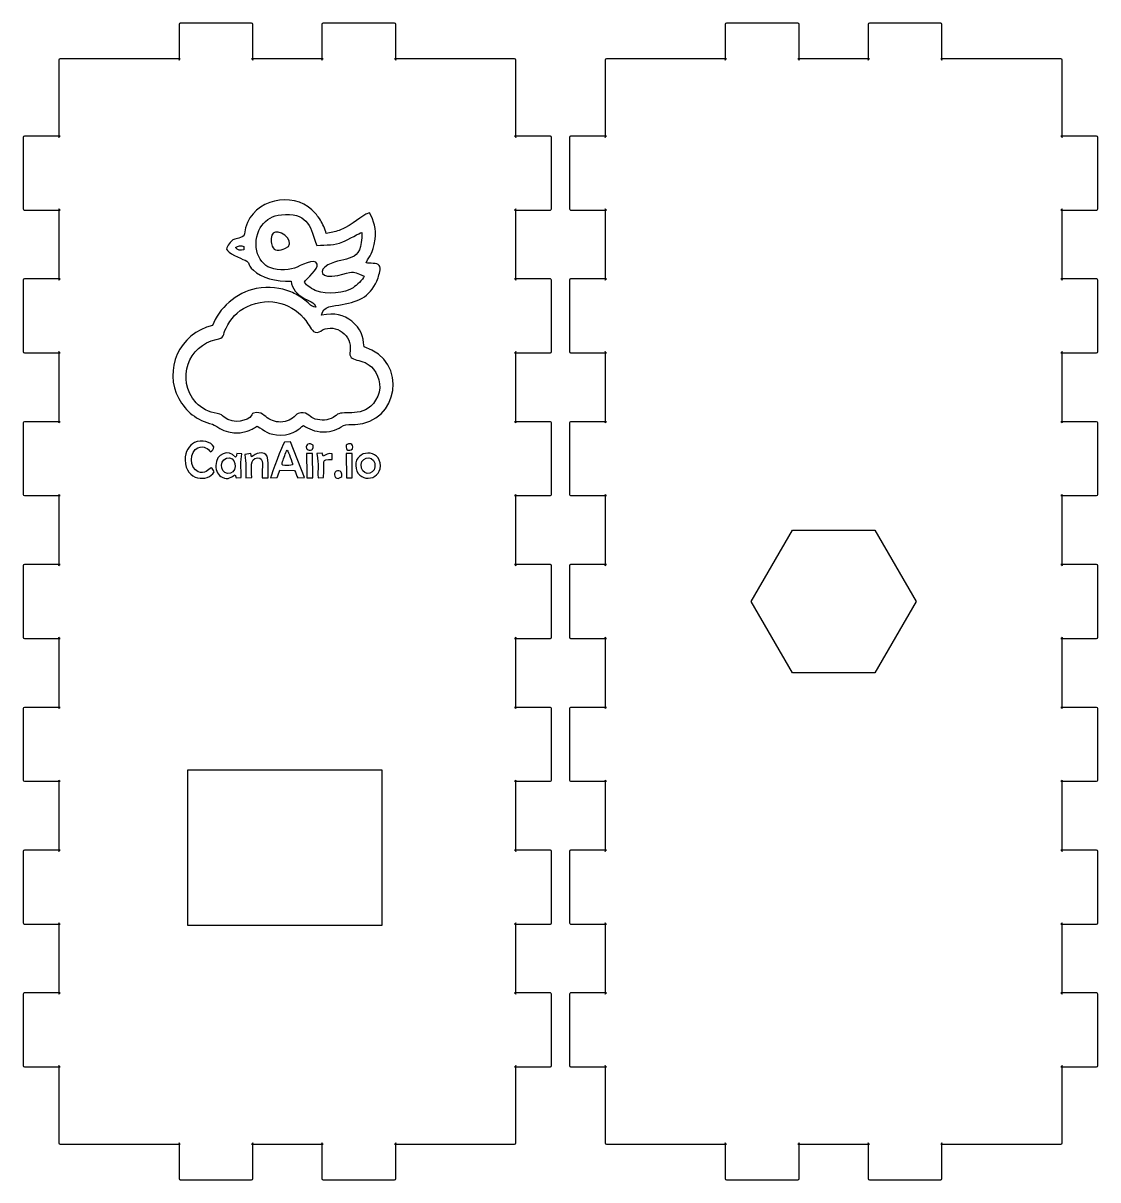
# Model space of a CAD drawing. Extents: x 0.2 to 38.1, y -2590 to -2539.2.
# Drawn here: x 0.2 to 24.08, y -2564.88 to -2539.17 of the extents above; entities that cross this region are included whole.
import ezdxf

# ---------------------------------------------------------------- set-up
doc = ezdxf.new("R2010")
doc.units = 0
doc.layers.get('0').update_dxf_attribs({"linetype": 'CONTINUOUS'})

msp = doc.modelspace()

# ---------------------------------------------------------------- linework, layer by layer
at = {"color": 7}
for points in [[(5.276164, -2539.165954), (3.688664, -2539.165954)], [(8.451164, -2539.165954), (6.863664, -2539.165954)], [(17.414958, -2539.165954), (15.827458, -2539.165954)], [(20.589958, -2539.165954), (19.002458, -2539.165954)], [(3.661792, -2539.192809), (3.661792, -2539.986559)], [(5.303035, -2539.986559), (5.303035, -2539.192809)], [(6.836792, -2539.192809), (6.836792, -2539.986559)], [(8.478035, -2539.986559), (8.478035, -2539.192809)], [(15.800586, -2539.192809), (15.800586, -2539.986559)], [(17.441829, -2539.986559), (17.441829, -2539.192809)], [(18.975586, -2539.192809), (18.975586, -2539.986559)], [(20.616829, -2539.986559), (20.616829, -2539.192809)], [(0.992187, -2539.986559), (0.992187, -2539.986559), (0.992187, -2541.706351)], [(3.688664, -2539.959704), (1.019059, -2539.959704)], [(6.863664, -2539.959704), (5.276164, -2539.959704)], [(11.120768, -2539.959704), (11.120768, -2539.959704), (8.451164, -2539.959704)], [(11.14764, -2541.706351), (11.14764, -2539.986559)], [(13.130981, -2539.986559), (13.130981, -2539.986559), (13.130981, -2541.706351)], [(15.827458, -2539.959704), (13.157853, -2539.959704)], [(19.002458, -2539.959704), (17.414958, -2539.959704)], [(23.259562, -2539.959704), (23.259562, -2539.959704), (20.589958, -2539.959704)], [(23.286434, -2541.706351), (23.286434, -2539.986559)], [(0.198437, -2541.706351), (0.198437, -2543.293851)], [(1.019059, -2541.679496), (0.225309, -2541.679496)], [(11.914518, -2541.679496), (11.120768, -2541.679496)], [(11.94139, -2543.293851), (11.94139, -2541.706351)], [(12.337231, -2541.706351), (12.337231, -2543.293851)], [(13.157853, -2541.679496), (12.364103, -2541.679496)], [(24.053312, -2541.679496), (23.259562, -2541.679496)], [(24.080184, -2543.293851), (24.080184, -2541.706351)], [(0.225309, -2543.320733), (1.019059, -2543.320733)], [(0.992187, -2543.293851), (0.992187, -2544.881351)], [(11.120768, -2543.320733), (11.914518, -2543.320733)], [(11.14764, -2544.881351), (11.14764, -2543.293851)], [(12.364103, -2543.320733), (13.157853, -2543.320733)], [(13.130981, -2543.293851), (13.130981, -2544.881351)], [(23.259562, -2543.320733), (24.053312, -2543.320733)], [(23.286434, -2544.881351), (23.286434, -2543.293851)], [(0.198437, -2544.881351), (0.198437, -2546.468851)], [(1.019059, -2544.854496), (0.225309, -2544.854496)], [(11.914518, -2544.854496), (11.120768, -2544.854496)], [(11.94139, -2546.468851), (11.94139, -2544.881351)], [(12.337231, -2544.881351), (12.337231, -2546.468851)], [(13.157853, -2544.854496), (12.364103, -2544.854496)], [(24.053312, -2544.854496), (23.259562, -2544.854496)], [(24.080184, -2546.468851), (24.080184, -2544.881351)], [(0.225309, -2546.495733), (1.019059, -2546.495733)], [(0.992187, -2546.468851), (0.992187, -2548.056351)], [(11.120768, -2546.495733), (11.914518, -2546.495733)], [(11.14764, -2548.056351), (11.14764, -2546.468851)], [(12.364103, -2546.495733), (13.157853, -2546.495733)], [(13.130981, -2546.468851), (13.130981, -2548.056351)], [(23.259562, -2546.495733), (24.053312, -2546.495733)], [(23.286434, -2548.056351), (23.286434, -2546.468851)], [(0.198437, -2548.056351), (0.198437, -2549.643851)], [(1.019059, -2548.029496), (0.225309, -2548.029496)], [(11.914518, -2548.029496), (11.120768, -2548.029496)], [(11.94139, -2549.643851), (11.94139, -2548.056351)], [(12.337231, -2548.056351), (12.337231, -2549.643851)], [(13.157853, -2548.029496), (12.364103, -2548.029496)], [(24.053312, -2548.029496), (23.259562, -2548.029496)], [(24.080184, -2549.643851), (24.080184, -2548.056351)], [(0.225309, -2549.670733), (1.019059, -2549.670733)], [(0.992187, -2549.643851), (0.992187, -2551.231351)], [(11.120768, -2549.670733), (11.914518, -2549.670733)], [(11.14764, -2551.231351), (11.14764, -2549.643851)], [(12.364103, -2549.670733), (13.157853, -2549.670733)], [(13.130981, -2549.643851), (13.130981, -2551.231351)], [(23.259562, -2549.670733), (24.053312, -2549.670733)], [(23.286434, -2551.231351), (23.286434, -2549.643851)], [(0.198437, -2551.231351), (0.198437, -2552.818851)], [(1.019059, -2551.204496), (0.225309, -2551.204496)], [(11.914518, -2551.204496), (11.120768, -2551.204496)], [(11.94139, -2552.818851), (11.94139, -2551.231351)], [(12.337231, -2551.231351), (12.337231, -2552.818851)], [(13.157853, -2551.204496), (12.364103, -2551.204496)], [(24.053312, -2551.204496), (23.259562, -2551.204496)], [(24.080184, -2552.818851), (24.080184, -2551.231351)], [(0.225309, -2552.845733), (1.019059, -2552.845733)], [(0.992187, -2552.818851), (0.992187, -2554.406351)], [(11.120768, -2552.845733), (11.914518, -2552.845733)], [(11.14764, -2554.406351), (11.14764, -2552.818851)], [(12.364103, -2552.845733), (13.157853, -2552.845733)], [(13.130981, -2552.818851), (13.130981, -2554.406351)], [(23.259562, -2552.845733), (24.053312, -2552.845733)], [(23.286434, -2554.406351), (23.286434, -2552.818851)], [(0.198437, -2554.406351), (0.198437, -2555.993851)], [(1.019059, -2554.379496), (0.225309, -2554.379496)], [(11.914518, -2554.379496), (11.120768, -2554.379496)], [(11.94139, -2555.993851), (11.94139, -2554.406351)], [(12.337231, -2554.406351), (12.337231, -2555.993851)], [(13.157853, -2554.379496), (12.364103, -2554.379496)], [(24.053312, -2554.379496), (23.259562, -2554.379496)], [(24.080184, -2555.993851), (24.080184, -2554.406351)], [(0.225309, -2556.020733), (1.019059, -2556.020733)], [(0.992187, -2555.993851), (0.992187, -2557.581351)], [(11.120768, -2556.020733), (11.914518, -2556.020733)], [(11.14764, -2557.581351), (11.14764, -2555.993851)], [(12.364103, -2556.020733), (13.157853, -2556.020733)], [(13.130981, -2555.993851), (13.130981, -2557.581351)], [(23.259562, -2556.020733), (24.053312, -2556.020733)], [(23.286434, -2557.581351), (23.286434, -2555.993851)], [(0.198437, -2557.581351), (0.198437, -2559.168851)], [(1.019059, -2557.554496), (0.225309, -2557.554496)], [(11.914518, -2557.554496), (11.120768, -2557.554496)], [(11.94139, -2559.168851), (11.94139, -2557.581351)], [(12.337231, -2557.581351), (12.337232, -2559.168851)], [(13.157853, -2557.554496), (12.364103, -2557.554496)], [(24.053312, -2557.554496), (23.259562, -2557.554496)], [(24.080184, -2559.168851), (24.080184, -2557.581351)], [(0.225309, -2559.195733), (1.019059, -2559.195733)], [(0.992187, -2559.168851), (0.992187, -2560.756351)], [(11.120768, -2559.195733), (11.914518, -2559.195733)], [(11.14764, -2560.756351), (11.14764, -2559.168851)], [(12.364103, -2559.195733), (13.157853, -2559.195733)], [(13.130982, -2559.168851), (13.130982, -2560.756351)], [(23.259562, -2559.195733), (24.053312, -2559.195733)], [(23.286434, -2560.756351), (23.286434, -2559.168851)], [(0.198437, -2560.756351), (0.198437, -2562.343851)], [(1.019059, -2560.729496), (0.225309, -2560.729496)], [(11.914518, -2560.729496), (11.120768, -2560.729496)], [(11.94139, -2562.343851), (11.94139, -2560.756351)], [(12.337232, -2560.756351), (12.337232, -2562.343851)], [(13.157853, -2560.729496), (12.364103, -2560.729496)], [(24.053312, -2560.729496), (23.259562, -2560.729496)], [(24.080184, -2562.343851), (24.080184, -2560.756351)], [(0.225309, -2562.370733), (1.019059, -2562.370733)], [(0.992187, -2562.343851), (0.992188, -2564.063643)], [(11.120768, -2562.370733), (11.914518, -2562.370733)], [(11.14764, -2564.063643), (11.14764, -2564.063643), (11.14764, -2562.343851)], [(12.364103, -2562.370733), (13.157853, -2562.370733)], [(13.130982, -2562.343851), (13.130982, -2564.063643)], [(23.259562, -2562.370733), (24.053312, -2562.370733)], [(23.286434, -2564.063643), (23.286434, -2564.063643), (23.286434, -2562.343851)], [(1.019059, -2564.090524), (3.688664, -2564.090524)], [(3.661792, -2564.063643), (3.661792, -2564.857393)], [(5.276164, -2564.090524), (6.863664, -2564.090524)], [(5.303035, -2564.857393), (5.303035, -2564.063643)], [(6.836792, -2564.063643), (6.836792, -2564.857393)], [(8.451164, -2564.090524), (11.120768, -2564.090524)], [(8.478035, -2564.857393), (8.478035, -2564.063643)], [(13.157853, -2564.090524), (15.827458, -2564.090524)], [(15.800586, -2564.063643), (15.800586, -2564.857393)], [(17.414958, -2564.090524), (19.002458, -2564.090524)], [(17.441829, -2564.857393), (17.441829, -2564.063643)], [(18.975586, -2564.063643), (18.975586, -2564.857393)], [(20.589958, -2564.090524), (23.259562, -2564.090524)], [(20.616829, -2564.857393), (20.616829, -2564.063643)], [(3.688664, -2564.884274), (5.276164, -2564.884274)], [(6.863664, -2564.884274), (8.451164, -2564.884274)], [(15.827458, -2564.884274), (17.414958, -2564.884274)], [(19.002458, -2564.884274), (20.589958, -2564.884274)]]:
    msp.add_lwpolyline(points, dxfattribs=at)
at = {"color": 4}
for points in [[(5.105559, -2543.894561)], [(5.803257, -2543.816641)], [(4.91715, -2544.154752)], [(6.447487, -2544.92469)], [(6.641147, -2548.550487)], [(7.374925, -2548.550487)], [(4.716531, -2548.839226)], [(6.504477, -2549.202976), (6.504159, -2549.227053), (6.505959, -2549.27526), (6.633086, -2549.27526), (6.630652, -2548.736224), (6.49721, -2548.733578)], [(7.384551, -2549.27518), (7.512155, -2549.275101), (7.509615, -2548.735907), (7.376326, -2548.733261)], [(4.379097, -2549.050443)], [(6.18728, -2548.988399)], [(7.596804, -2549.070737)], [(7.715188, -2549.058566)], [(7.278991, -2549.243854)]]:
    msp.add_lwpolyline(points, close=True, dxfattribs=at)
for points in [[(5.104152, -2544.132977), (5.100834, -2544.202642)], [(7.46185, -2546.451891), (7.46185, -2546.452023)], [(6.299364, -2549.274572), (6.449412, -2549.271661), (6.139489, -2548.47815), (6.00354, -2548.481854)], [(5.055003, -2548.743421), (4.944942, -2548.73469)], [(5.275879, -2548.810228), (5.256993, -2548.734425), (5.124159, -2548.756888)], [(6.866618, -2548.791125), (6.845793, -2548.723471), (6.725742, -2548.734584)], [(7.063126, -2548.866823), (7.066557, -2548.741569)], [(5.905317, -2549.107064), (6.229703, -2549.109975)], [(4.913076, -2549.205913), (4.931761, -2549.276239), (5.044362, -2549.265708)], [(5.149647, -2549.275471), (5.277804, -2549.271503)], [(5.511072, -2549.275075), (5.640559, -2549.272429)], [(5.697761, -2549.276027), (5.842495, -2549.270524)], [(6.752379, -2549.272799), (6.874037, -2549.267375)]]:
    msp.add_lwpolyline(points, dxfattribs=at)
at = {"color": 7}
for points in [[(19.125251, -2553.612601), (17.292164, -2553.612601), (16.375621, -2552.025101), (17.292164, -2550.437601), (19.125251, -2550.437601), (20.041795, -2552.025101)], [(3.856212, -2555.765701), (8.16963, -2555.765701), (8.16963, -2559.232451), (3.856212, -2559.232451)], [(1.019059, -2564.090524)], [(13.157853, -2564.090524)]]:
    msp.add_lwpolyline(points, close=True, dxfattribs=at)
for points in [[(3.688664, -2539.165954), (3.674194, -2539.165954), (3.661792, -2539.177331), (3.661792, -2539.192809)], [(5.303035, -2539.192809), (5.303035, -2539.178257), (5.291666, -2539.165954), (5.276164, -2539.165954)], [(6.863664, -2539.165954), (6.849194, -2539.165954), (6.836792, -2539.177331), (6.836792, -2539.192809)], [(8.478035, -2539.192809), (8.478035, -2539.178257), (8.466666, -2539.165954), (8.451164, -2539.165954)], [(15.827458, -2539.165954), (15.812988, -2539.165954), (15.800586, -2539.177331), (15.800586, -2539.192809)], [(17.441829, -2539.192809), (17.441829, -2539.178257), (17.43046, -2539.165954), (17.414958, -2539.165954)], [(19.002458, -2539.165954), (18.987988, -2539.165954), (18.975586, -2539.177331), (18.975586, -2539.192809)], [(20.616829, -2539.192809), (20.616829, -2539.178257), (20.60546, -2539.165954), (20.589958, -2539.165954)], [(1.019059, -2539.959704), (1.00459, -2539.959704), (0.992187, -2539.971081), (0.992187, -2539.986559)], [(3.661792, -2539.986559), (3.661792, -2539.972007), (3.673161, -2539.959704), (3.688664, -2539.959704)], [(5.276164, -2539.959704), (5.290634, -2539.959704), (5.303035, -2539.971081), (5.303035, -2539.986559)], [(6.836792, -2539.986559), (6.836792, -2539.972007), (6.848161, -2539.959704), (6.863664, -2539.959704)], [(8.451164, -2539.959704), (8.465634, -2539.959704), (8.478035, -2539.971081), (8.478035, -2539.986559)], [(11.14764, -2539.986559), (11.14764, -2539.972007), (11.136271, -2539.959704), (11.120768, -2539.959704)], [(13.157853, -2539.959704), (13.143383, -2539.959704), (13.130981, -2539.971081), (13.130981, -2539.986559)], [(15.800586, -2539.986559), (15.800586, -2539.972007), (15.811955, -2539.959704), (15.827458, -2539.959704)], [(17.414958, -2539.959704), (17.429428, -2539.959704), (17.441829, -2539.971081), (17.441829, -2539.986559)], [(18.975586, -2539.986559), (18.975586, -2539.972007), (18.986955, -2539.959704), (19.002458, -2539.959704)], [(20.589958, -2539.959704), (20.604428, -2539.959704), (20.616829, -2539.971081), (20.616829, -2539.986559)], [(23.286434, -2539.986559), (23.286434, -2539.972007), (23.275065, -2539.959704), (23.259562, -2539.959704)], [(0.225309, -2541.679496), (0.21084, -2541.679496), (0.198437, -2541.690873), (0.198437, -2541.706351)], [(0.992187, -2541.706351), (0.992187, -2541.691799), (1.003556, -2541.679496), (1.019059, -2541.679496)], [(11.120768, -2541.679496), (11.135238, -2541.679496), (11.14764, -2541.690873), (11.14764, -2541.706351)], [(11.94139, -2541.706351), (11.94139, -2541.691799), (11.930021, -2541.679496), (11.914518, -2541.679496)], [(12.364103, -2541.679496), (12.349633, -2541.679496), (12.337231, -2541.690873), (12.337231, -2541.706351)], [(13.130981, -2541.706351), (13.130981, -2541.691799), (13.142351, -2541.679496), (13.157853, -2541.679496)], [(23.259562, -2541.679496), (23.274032, -2541.679496), (23.286434, -2541.690873), (23.286434, -2541.706351)], [(24.080184, -2541.706351), (24.080184, -2541.691799), (24.068815, -2541.679496), (24.053312, -2541.679496)], [(0.198437, -2543.293851), (0.198437, -2543.308403), (0.209806, -2543.320733), (0.225309, -2543.320733)], [(1.019059, -2543.320733), (1.00459, -2543.320733), (0.992187, -2543.309355), (0.992187, -2543.293851)], [(11.14764, -2543.293851), (11.14764, -2543.308403), (11.136271, -2543.320733), (11.120768, -2543.320733)], [(11.914518, -2543.320733), (11.928988, -2543.320733), (11.94139, -2543.309355), (11.94139, -2543.293851)], [(12.337231, -2543.293851), (12.337231, -2543.308403), (12.348601, -2543.320733), (12.364103, -2543.320733)], [(13.157853, -2543.320733), (13.143383, -2543.320733), (13.130981, -2543.309355), (13.130981, -2543.293851)], [(23.286434, -2543.293851), (23.286434, -2543.308403), (23.275065, -2543.320733), (23.259562, -2543.320733)], [(24.053312, -2543.320733), (24.067782, -2543.320733), (24.080184, -2543.309355), (24.080184, -2543.293851)], [(0.225309, -2544.854496), (0.21084, -2544.854496), (0.198437, -2544.865873), (0.198437, -2544.881351)], [(0.992187, -2544.881351), (0.992187, -2544.866799), (1.003556, -2544.854496), (1.019059, -2544.854496)], [(11.120768, -2544.854496), (11.135238, -2544.854496), (11.14764, -2544.865873), (11.14764, -2544.881351)], [(11.94139, -2544.881351), (11.94139, -2544.866799), (11.930021, -2544.854496), (11.914518, -2544.854496)], [(12.364103, -2544.854496), (12.349633, -2544.854496), (12.337231, -2544.865873), (12.337231, -2544.881351)], [(13.130981, -2544.881351), (13.130981, -2544.866799), (13.142351, -2544.854496), (13.157853, -2544.854496)], [(23.259562, -2544.854496), (23.274032, -2544.854496), (23.286434, -2544.865873), (23.286434, -2544.881351)], [(24.080184, -2544.881351), (24.080184, -2544.866799), (24.068815, -2544.854496), (24.053312, -2544.854496)], [(0.198437, -2546.468851), (0.198437, -2546.483403), (0.209806, -2546.495733), (0.225309, -2546.495733)], [(1.019059, -2546.495733), (1.00459, -2546.495733), (0.992187, -2546.484355), (0.992187, -2546.468851)], [(11.14764, -2546.468851), (11.14764, -2546.483403), (11.136271, -2546.495733), (11.120768, -2546.495733)], [(11.914518, -2546.495733), (11.928988, -2546.495733), (11.94139, -2546.484355), (11.94139, -2546.468851)], [(12.337231, -2546.468851), (12.337231, -2546.483403), (12.348601, -2546.495733), (12.364103, -2546.495733)], [(13.157853, -2546.495733), (13.143383, -2546.495733), (13.130981, -2546.484355), (13.130981, -2546.468851)], [(23.286434, -2546.468851), (23.286434, -2546.483403), (23.275065, -2546.495733), (23.259562, -2546.495733)], [(24.053312, -2546.495733), (24.067782, -2546.495733), (24.080184, -2546.484355), (24.080184, -2546.468851)], [(0.225309, -2548.029496), (0.21084, -2548.029496), (0.198437, -2548.040873), (0.198437, -2548.056351)], [(0.992187, -2548.056351), (0.992187, -2548.041799), (1.003556, -2548.029496), (1.019059, -2548.029496)], [(11.120768, -2548.029496), (11.135238, -2548.029496), (11.14764, -2548.040873), (11.14764, -2548.056351)], [(11.94139, -2548.056351), (11.94139, -2548.041799), (11.930021, -2548.029496), (11.914518, -2548.029496)], [(12.364103, -2548.029496), (12.349633, -2548.029496), (12.337231, -2548.040873), (12.337231, -2548.056351)], [(13.130981, -2548.056351), (13.130981, -2548.041799), (13.142351, -2548.029496), (13.157853, -2548.029496)], [(23.259562, -2548.029496), (23.274032, -2548.029496), (23.286434, -2548.040873), (23.286434, -2548.056351)], [(24.080184, -2548.056351), (24.080184, -2548.041799), (24.068815, -2548.029496), (24.053312, -2548.029496)], [(0.198437, -2549.643851), (0.198437, -2549.658403), (0.209806, -2549.670733), (0.225309, -2549.670733)], [(1.019059, -2549.670733), (1.00459, -2549.670733), (0.992187, -2549.659355), (0.992187, -2549.643851)], [(11.14764, -2549.643851), (11.14764, -2549.658403), (11.136271, -2549.670733), (11.120768, -2549.670733)], [(11.914518, -2549.670733), (11.928988, -2549.670733), (11.94139, -2549.659355), (11.94139, -2549.643851)], [(12.337231, -2549.643851), (12.337231, -2549.658403), (12.348601, -2549.670733), (12.364103, -2549.670733)], [(13.157853, -2549.670733), (13.143383, -2549.670733), (13.130981, -2549.659355), (13.130981, -2549.643851)], [(23.286434, -2549.643851), (23.286434, -2549.658403), (23.275065, -2549.670733), (23.259562, -2549.670733)], [(24.053312, -2549.670733), (24.067782, -2549.670733), (24.080184, -2549.659355), (24.080184, -2549.643851)], [(0.225309, -2551.204496), (0.21084, -2551.204496), (0.198437, -2551.215873), (0.198437, -2551.231351)], [(0.992187, -2551.231351), (0.992187, -2551.216799), (1.003556, -2551.204496), (1.019059, -2551.204496)], [(11.120768, -2551.204496), (11.135238, -2551.204496), (11.14764, -2551.215873), (11.14764, -2551.231351)], [(11.94139, -2551.231351), (11.94139, -2551.216799), (11.930021, -2551.204496), (11.914518, -2551.204496)], [(12.364103, -2551.204496), (12.349633, -2551.204496), (12.337231, -2551.215873), (12.337231, -2551.231351)], [(13.130981, -2551.231351), (13.130981, -2551.216799), (13.142351, -2551.204496), (13.157853, -2551.204496)], [(23.259562, -2551.204496), (23.274032, -2551.204496), (23.286434, -2551.215873), (23.286434, -2551.231351)], [(24.080184, -2551.231351), (24.080184, -2551.216799), (24.068815, -2551.204496), (24.053312, -2551.204496)], [(0.198437, -2552.818851), (0.198437, -2552.833403), (0.209806, -2552.845733), (0.225309, -2552.845733)], [(1.019059, -2552.845733), (1.00459, -2552.845733), (0.992187, -2552.834355), (0.992187, -2552.818851)], [(11.14764, -2552.818851), (11.14764, -2552.833403), (11.136271, -2552.845733), (11.120768, -2552.845733)], [(11.914518, -2552.845733), (11.928988, -2552.845733), (11.94139, -2552.834355), (11.94139, -2552.818851)], [(12.337231, -2552.818851), (12.337231, -2552.833403), (12.348601, -2552.845733), (12.364103, -2552.845733)], [(13.157853, -2552.845733), (13.143383, -2552.845733), (13.130981, -2552.834355), (13.130981, -2552.818851)], [(23.286434, -2552.818851), (23.286434, -2552.833403), (23.275065, -2552.845733), (23.259562, -2552.845733)], [(24.053312, -2552.845733), (24.067782, -2552.845733), (24.080184, -2552.834355), (24.080184, -2552.818851)], [(0.225309, -2554.379496), (0.21084, -2554.379496), (0.198437, -2554.390873), (0.198437, -2554.406351)], [(0.992187, -2554.406351), (0.992187, -2554.391799), (1.003556, -2554.379496), (1.019059, -2554.379496)], [(11.120768, -2554.379496), (11.135238, -2554.379496), (11.14764, -2554.390873), (11.14764, -2554.406351)], [(11.94139, -2554.406351), (11.94139, -2554.391799), (11.930021, -2554.379496), (11.914518, -2554.379496)], [(12.364103, -2554.379496), (12.349633, -2554.379496), (12.337231, -2554.390873), (12.337231, -2554.406351)], [(13.130981, -2554.406351), (13.130981, -2554.391799), (13.142351, -2554.379496), (13.157853, -2554.379496)], [(23.259562, -2554.379496), (23.274032, -2554.379496), (23.286434, -2554.390873), (23.286434, -2554.406351)], [(24.080184, -2554.406351), (24.080184, -2554.391799), (24.068815, -2554.379496), (24.053312, -2554.379496)], [(0.198437, -2555.993851), (0.198437, -2556.008403), (0.209806, -2556.020733), (0.225309, -2556.020733)], [(1.019059, -2556.020733), (1.00459, -2556.020733), (0.992187, -2556.009355), (0.992187, -2555.993851)], [(11.14764, -2555.993851), (11.14764, -2556.008403), (11.136271, -2556.020733), (11.120768, -2556.020733)], [(11.914518, -2556.020733), (11.928988, -2556.020733), (11.94139, -2556.009355), (11.94139, -2555.993851)], [(12.337231, -2555.993851), (12.337231, -2556.008403), (12.348601, -2556.020733), (12.364103, -2556.020733)], [(13.157853, -2556.020733), (13.143383, -2556.020733), (13.130981, -2556.009355), (13.130981, -2555.993851)], [(23.286434, -2555.993851), (23.286434, -2556.008403), (23.275065, -2556.020733), (23.259562, -2556.020733)], [(24.053312, -2556.020733), (24.067782, -2556.020733), (24.080184, -2556.009355), (24.080184, -2555.993851)], [(0.225309, -2557.554496), (0.21084, -2557.554496), (0.198437, -2557.565873), (0.198437, -2557.581351)], [(0.992187, -2557.581351), (0.992187, -2557.566799), (1.003556, -2557.554496), (1.019059, -2557.554496)], [(11.120768, -2557.554496), (11.135238, -2557.554496), (11.14764, -2557.565873), (11.14764, -2557.581351)], [(11.94139, -2557.581351), (11.94139, -2557.566799), (11.930021, -2557.554496), (11.914518, -2557.554496)], [(12.364103, -2557.554496), (12.349633, -2557.554496), (12.337231, -2557.565873), (12.337231, -2557.581351)], [(13.130981, -2557.581351), (13.130981, -2557.566799), (13.142351, -2557.554496), (13.157853, -2557.554496)], [(23.259562, -2557.554496), (23.274032, -2557.554496), (23.286434, -2557.565873), (23.286434, -2557.581351)], [(24.080184, -2557.581351), (24.080184, -2557.566799), (24.068815, -2557.554496), (24.053312, -2557.554496)], [(0.198437, -2559.168851), (0.198437, -2559.183403), (0.209806, -2559.195733), (0.225309, -2559.195733)], [(1.019059, -2559.195733), (1.00459, -2559.195733), (0.992187, -2559.184355), (0.992187, -2559.168851)], [(11.14764, -2559.168851), (11.14764, -2559.183403), (11.136271, -2559.195733), (11.120768, -2559.195733)], [(11.914518, -2559.195733), (11.928988, -2559.195733), (11.94139, -2559.184355), (11.94139, -2559.168851)], [(12.337232, -2559.168851), (12.337232, -2559.183403), (12.348601, -2559.195733), (12.364103, -2559.195733)], [(13.157853, -2559.195733), (13.143383, -2559.195733), (13.130982, -2559.184355), (13.130982, -2559.168851)], [(23.286434, -2559.168851), (23.286434, -2559.183403), (23.275065, -2559.195733), (23.259562, -2559.195733)], [(24.053312, -2559.195733), (24.067782, -2559.195733), (24.080184, -2559.184355), (24.080184, -2559.168851)], [(0.225309, -2560.729496), (0.21084, -2560.729496), (0.198437, -2560.740873), (0.198437, -2560.756351)], [(0.992187, -2560.756351), (0.992187, -2560.741799), (1.003556, -2560.729496), (1.019059, -2560.729496)], [(11.120768, -2560.729496), (11.135238, -2560.729496), (11.14764, -2560.740873), (11.14764, -2560.756351)], [(11.94139, -2560.756351), (11.94139, -2560.741799), (11.930021, -2560.729496), (11.914518, -2560.729496)], [(12.364103, -2560.729496), (12.349633, -2560.729496), (12.337232, -2560.740873), (12.337232, -2560.756351)], [(13.130982, -2560.756351), (13.130982, -2560.741799), (13.142351, -2560.729496), (13.157853, -2560.729496)], [(23.259562, -2560.729496), (23.274032, -2560.729496), (23.286434, -2560.740873), (23.286434, -2560.756351)], [(24.080184, -2560.756351), (24.080184, -2560.741799), (24.068815, -2560.729496), (24.053312, -2560.729496)], [(0.198437, -2562.343851), (0.198437, -2562.358403), (0.209806, -2562.370733), (0.225309, -2562.370733)], [(1.019059, -2562.370733), (1.00459, -2562.370733), (0.992187, -2562.359355), (0.992187, -2562.343851)], [(11.14764, -2562.343851), (11.14764, -2562.358403), (11.136271, -2562.370733), (11.120768, -2562.370733)], [(11.914518, -2562.370733), (11.928988, -2562.370733), (11.94139, -2562.359355), (11.94139, -2562.343851)], [(12.337232, -2562.343851), (12.337232, -2562.358403), (12.348601, -2562.370733), (12.364103, -2562.370733)], [(13.157853, -2562.370733), (13.143383, -2562.370733), (13.130982, -2562.359355), (13.130982, -2562.343851)], [(23.286434, -2562.343851), (23.286434, -2562.358403), (23.275065, -2562.370733), (23.259562, -2562.370733)], [(24.053312, -2562.370733), (24.067782, -2562.370733), (24.080184, -2562.359355), (24.080184, -2562.343851)], [(0.992188, -2564.063643), (0.992188, -2564.078195), (1.003556, -2564.090524), (1.019059, -2564.090524)], [(3.688664, -2564.090524), (3.674194, -2564.090524), (3.661792, -2564.079147), (3.661792, -2564.063643)], [(5.303035, -2564.063643), (5.303035, -2564.078195), (5.291666, -2564.090524), (5.276164, -2564.090524)], [(6.863664, -2564.090524), (6.849194, -2564.090524), (6.836792, -2564.079147), (6.836792, -2564.063643)], [(8.478035, -2564.063643), (8.478035, -2564.078195), (8.466666, -2564.090524), (8.451164, -2564.090524)], [(11.120768, -2564.090524), (11.135238, -2564.090524), (11.14764, -2564.079147), (11.14764, -2564.063643)], [(13.130982, -2564.063643), (13.130982, -2564.078195), (13.142351, -2564.090524), (13.157853, -2564.090524)], [(15.827458, -2564.090524), (15.812988, -2564.090524), (15.800586, -2564.079147), (15.800586, -2564.063643)], [(17.441829, -2564.063643), (17.441829, -2564.078195), (17.43046, -2564.090524), (17.414958, -2564.090524)], [(19.002458, -2564.090524), (18.987988, -2564.090524), (18.975586, -2564.079147), (18.975586, -2564.063643)], [(20.616829, -2564.063643), (20.616829, -2564.078195), (20.60546, -2564.090524), (20.589958, -2564.090524)], [(23.259562, -2564.090524), (23.274032, -2564.090524), (23.286434, -2564.079147), (23.286434, -2564.063643)], [(3.661792, -2564.857393), (3.661792, -2564.871945), (3.673161, -2564.884274), (3.688664, -2564.884274)], [(5.276164, -2564.884274), (5.290634, -2564.884274), (5.303035, -2564.872897), (5.303035, -2564.857393)], [(6.836792, -2564.857393), (6.836792, -2564.871945), (6.848161, -2564.884274), (6.863664, -2564.884274)], [(8.451164, -2564.884274), (8.465634, -2564.884274), (8.478035, -2564.872897), (8.478035, -2564.857393)], [(15.800586, -2564.857393), (15.800586, -2564.871945), (15.811955, -2564.884274), (15.827458, -2564.884274)], [(17.414958, -2564.884274), (17.429428, -2564.884274), (17.441829, -2564.872897), (17.441829, -2564.857393)], [(18.975586, -2564.857393), (18.975586, -2564.871945), (18.986955, -2564.884274), (19.002458, -2564.884274)], [(20.589958, -2564.884274), (20.604428, -2564.884274), (20.616829, -2564.872897), (20.616829, -2564.857393)]]:
    msp.add_open_spline(points, degree=3, dxfattribs=at)
at = {"color": 4}
for points in [[(6.613474, -2543.316049), (6.193707, -2542.913856), (5.314081, -2543.074458), (5.142836, -2543.714353)], [(5.540426, -2543.618865), (5.66523, -2543.490119), (5.783033, -2543.424423), (6.027187, -2543.419872)], [(6.027187, -2543.419872), (6.540074, -2543.410347), (6.593495, -2543.719116), (6.721932, -2544.109032)], [(6.805047, -2543.545284), (6.735757, -2543.439213), (6.695841, -2543.394975), (6.613474, -2543.316049)], [(7.894567, -2543.385423), (7.672667, -2543.450008), (7.578386, -2543.637597), (7.220684, -2543.772932)], [(8.018636, -2543.968247), (8.053043, -2543.739436), (7.99069, -2543.563091), (7.894567, -2543.385423)], [(5.142836, -2543.714353), (5.127842, -2543.770418), (5.124678, -2543.846856), (5.105559, -2543.894561)], [(5.377554, -2544.15454), (5.354654, -2543.929962), (5.433957, -2543.728667), (5.540426, -2543.618865)], [(6.016239, -2544.17867), (6.292602, -2544.081568), (5.954201, -2543.760126), (5.803257, -2543.816641)], [(6.929893, -2543.841988), (6.911343, -2543.753115), (6.852636, -2543.618124), (6.805047, -2543.545284)], [(7.220684, -2543.772932), (7.110665, -2543.814577), (7.04491, -2543.816906), (6.929893, -2543.841988)], [(4.859858, -2543.986054), (4.814572, -2544.010925), (4.727088, -2544.12242), (4.71721, -2544.190762)], [(5.105559, -2543.89464), (4.991207, -2543.957452), (4.912263, -2543.957346), (4.859858, -2543.986054)], [(5.740639, -2543.855799), (5.689788, -2543.921866), (5.710873, -2544.059952), (5.732434, -2544.125357)], [(5.803258, -2543.816641), (5.76689, -2543.830399), (5.7671, -2543.821404), (5.740639, -2543.855799)], [(6.721932, -2544.109032), (6.944881, -2544.096597), (7.115405, -2544.10427), (7.30037, -2544.031668)], [(7.723652, -2543.817223), (7.744485, -2544.535884), (7.363724, -2544.335198), (6.96918, -2544.542049)], [(7.30037, -2544.031668), (7.435794, -2543.978513), (7.672772, -2543.827383), (7.723652, -2543.817223)], [(7.8185, -2544.493683), (7.916093, -2544.301834), (7.963759, -2544.333293), (8.018636, -2543.968247)], [(4.71721, -2544.190762), (4.734628, -2544.274846), (5.03174, -2544.396317), (5.12871, -2544.4391)], [(4.91715, -2544.154673), (4.973776, -2544.113715), (5.043263, -2544.099904), (5.104152, -2544.132977)], [(5.100834, -2544.202642), (5.033546, -2544.227513), (4.95561, -2544.217723), (4.91715, -2544.154752)], [(5.637382, -2544.581816), (5.513657, -2544.513633), (5.397344, -2544.348718), (5.377554, -2544.15454)], [(5.732434, -2544.125357), (5.771587, -2544.244075), (5.902446, -2544.218675), (6.016239, -2544.17867)], [(5.12871, -2544.4391), (5.260087, -2544.497044), (5.160345, -2544.513924), (5.315712, -2544.662064)], [(6.731158, -2544.523026), (6.676751, -2544.378219), (6.356922, -2544.565544), (6.230942, -2544.611714)], [(6.447487, -2544.924769), (6.494207, -2544.850765), (6.769542, -2544.625208), (6.731158, -2544.523026)], [(6.96918, -2544.542049), (6.749324, -2544.657328), (6.801946, -2544.854707), (7.188916, -2544.774353)], [(8.108717, -2544.551971), (8.063068, -2544.492916), (7.897402, -2544.514718), (7.8185, -2544.493683)], [(8.084566, -2544.828963), (8.109172, -2544.758875), (8.158141, -2544.615868), (8.108717, -2544.551971)], [(5.315712, -2544.662064), (5.483814, -2544.822349), (5.82204, -2544.920139), (6.154462, -2544.902941)], [(6.230942, -2544.611714), (6.056498, -2544.675664), (5.787234, -2544.664419), (5.637382, -2544.581816)], [(7.188916, -2544.774353), (7.550587, -2544.699265), (7.448023, -2544.655635), (7.77871, -2544.789699)], [(7.77871, -2544.789699), (7.744506, -2544.874604), (7.604413, -2544.995466), (7.53408, -2545.047747)], [(5.375699, -2545.067909), (4.943072, -2545.14985), (4.531475, -2545.516615), (4.408848, -2545.891689)], [(6.149121, -2545.14141), (5.907557, -2545.048171), (5.673252, -2545.011552), (5.375699, -2545.067909)], [(6.154462, -2544.902941), (6.161834, -2545.068491), (6.305693, -2545.201655), (6.409901, -2545.264917)], [(6.730423, -2545.124926), (6.626089, -2545.081931), (6.497239, -2545.004647), (6.447487, -2544.92469)], [(7.53408, -2545.047747), (7.368086, -2545.171096), (6.915907, -2545.201311), (6.730423, -2545.124926)], [(7.285061, -2545.423059), (7.680025, -2545.35858), (7.946335, -2545.22261), (8.084566, -2544.828963)], [(5.167429, -2545.470737), (5.697397, -2545.214355), (6.217704, -2545.428377), (6.483189, -2545.779479)], [(6.431526, -2545.303097), (6.348402, -2545.243856), (6.245412, -2545.178584), (6.149121, -2545.14141)], [(6.409901, -2545.264917), (6.546305, -2545.347732), (6.672193, -2545.374005), (6.705194, -2545.480076)], [(6.705194, -2545.480076), (6.558464, -2545.458645), (6.616421, -2545.434939), (6.431526, -2545.303097)], [(4.707067, -2545.949632), (4.81068, -2545.740691), (4.960076, -2545.571067), (5.167429, -2545.470737)], [(6.831663, -2545.660628), (6.847065, -2545.452004), (7.096105, -2545.453909), (7.285061, -2545.423059)], [(6.483189, -2545.779479), (6.54466, -2545.860785), (6.595973, -2546.008687), (6.685613, -2546.03549)], [(7.50262, -2545.795883), (7.323052, -2545.647399), (7.122139, -2545.60406), (6.831663, -2545.660628)], [(6.851181, -2545.987441), (7.143183, -2545.843799), (7.524783, -2546.1078), (7.46185, -2546.451891)], [(7.775497, -2546.365584), (7.749308, -2546.117087), (7.708587, -2545.966169), (7.50262, -2545.795883)], [(4.408848, -2545.891689), (3.662056, -2546.05118), (3.31405, -2546.888242), (3.656238, -2547.513505)], [(4.488492, -2546.200801), (4.679716, -2546.162887), (4.631497, -2546.102032), (4.707067, -2545.949632)], [(6.685613, -2546.03549), (6.772979, -2546.061684), (6.791397, -2546.016969), (6.851181, -2545.987441)], [(4.044063, -2547.605712), (3.576553, -2547.07898), (3.879405, -2546.321531), (4.488492, -2546.200801)], [(7.580017, -2548.089768), (8.528008, -2548.054208), (8.785408, -2546.683878), (7.775497, -2546.365584)], [(7.46185, -2546.452023), (7.408338, -2546.744626), (7.751751, -2546.570292), (7.980484, -2546.857788)], [(7.980484, -2546.857788), (8.136901, -2547.0544), (8.180787, -2547.309776), (8.030285, -2547.55187)], [(3.656238, -2547.513505), (3.809072, -2547.792773), (4.051833, -2548.000074), (4.408176, -2548.083788)], [(4.513533, -2547.844049), (4.332816, -2547.816268), (4.157231, -2547.733189), (4.044063, -2547.605712)], [(8.030285, -2547.55187), (7.775742, -2547.961365), (7.31456, -2547.769278), (7.186893, -2547.863496)], [(4.66225, -2547.925752), (4.603635, -2547.879054), (4.613429, -2547.859421), (4.513533, -2547.844049)], [(5.269027, -2547.895246), (5.20381, -2547.998645), (4.881167, -2548.100272), (4.66225, -2547.925752)], [(5.319864, -2547.838308), (5.280976, -2547.849949), (5.286269, -2547.867915), (5.269027, -2547.895246)], [(5.658874, -2547.964487), (5.562142, -2547.908766), (5.498123, -2547.785153), (5.319864, -2547.838308)], [(6.313106, -2547.844525), (6.262276, -2547.863575), (6.232566, -2547.912206), (6.185362, -2547.945437)], [(6.646299, -2547.950412), (6.56438, -2547.910804), (6.481376, -2547.781475), (6.313106, -2547.844525)], [(7.186893, -2547.863496), (7.134159, -2547.902416), (7.112458, -2547.928425), (7.039814, -2547.958614)], [(4.408176, -2548.083788), (4.488702, -2548.102574), (4.737225, -2548.37565), (5.179442, -2548.238913)], [(5.179442, -2548.238913), (5.291435, -2548.204279), (5.349629, -2548.145939), (5.401888, -2548.125169)], [(5.401888, -2548.125169), (5.551046, -2548.221821), (5.64838, -2548.324903), (5.919311, -2548.323792)], [(6.019578, -2548.020341), (5.876461, -2548.053864), (5.76549, -2548.025897), (5.658874, -2547.964487)], [(5.919311, -2548.323792), (6.237649, -2548.323792), (6.335025, -2548.166285), (6.424693, -2548.111993)], [(6.185362, -2547.945437), (6.134294, -2547.981368), (6.08625, -2548.004757), (6.019578, -2548.020341)], [(6.424693, -2548.111993), (6.556518, -2548.185176), (6.658144, -2548.251402), (6.869921, -2548.252751)], [(7.039814, -2547.958614), (6.920919, -2548.007985), (6.75594, -2548.00354), (6.646299, -2547.950412)], [(6.869921, -2548.252751), (7.063091, -2548.252751), (7.193271, -2548.192056), (7.314154, -2548.112522)], [(7.314154, -2548.112522), (7.368898, -2548.076512), (7.495179, -2548.092943), (7.580017, -2548.089768)], [(4.438363, -2548.589407), (4.381134, -2548.473652), (4.163176, -2548.411792), (4.006163, -2548.493072)], [(4.006163, -2548.493072), (3.886575, -2548.554958), (3.797158, -2548.684789), (3.798607, -2548.878279)], [(4.091126, -2549.142121), (3.89013, -2549.065842), (3.894498, -2548.68389), (4.082279, -2548.605494)], [(4.082279, -2548.605494), (4.221034, -2548.547576), (4.307959, -2548.634995), (4.364802, -2548.696722)], [(4.364802, -2548.696722), (4.401331, -2548.676878), (4.425846, -2548.636661), (4.438363, -2548.589407)], [(4.916709, -2548.818483), (4.757877, -2548.622533), (4.482851, -2548.741384), (4.478181, -2548.998347)], [(6.00354, -2548.481854), (5.956238, -2548.556308), (5.716354, -2549.17575), (5.697761, -2549.276027)], [(5.96473, -2548.912463), (5.990974, -2548.845867), (6.030198, -2548.714528), (6.063702, -2548.663596)], [(6.063702, -2548.663596), (6.092292, -2548.697674), (6.18091, -2548.92937), (6.18728, -2548.988399)], [(6.641147, -2548.550487), (6.566907, -2548.491194), (6.460752, -2548.524293), (6.498163, -2548.62121)], [(6.498163, -2548.62121), (6.517575, -2548.671507), (6.661987, -2548.70749), (6.641147, -2548.550487)], [(7.374925, -2548.550487), (7.362178, -2548.672856), (7.442647, -2548.687726), (7.516341, -2548.632984)], [(7.516341, -2548.632984), (7.544861, -2548.502994), (7.44089, -2548.494157), (7.374925, -2548.550487)], [(8.129012, -2548.941012), (8.0636, -2548.594037), (7.514227, -2548.684498), (7.596804, -2549.070737)], [(3.798607, -2548.878279), (3.802155, -2549.352042), (4.315169, -2549.374584), (4.443865, -2549.142942)], [(4.806039, -2549.172575), (4.607009, -2549.235308), (4.51998, -2548.907251), (4.716531, -2548.839226)], [(4.716531, -2548.839226), (4.924731, -2548.767154), (4.974903, -2549.119367), (4.806039, -2549.172575)], [(4.944942, -2548.73469), (4.936388, -2548.786072), (4.938635, -2548.793004), (4.916709, -2548.818483)], [(5.044362, -2549.265708), (5.044565, -2548.965856), (5.011319, -2549.103678), (5.055003, -2548.743421)], [(5.124159, -2548.756888), (5.160219, -2548.954744), (5.141939, -2549.074811), (5.149647, -2549.275471)], [(5.277804, -2549.271503), (5.278889, -2549.032584), (5.228031, -2548.851053), (5.404071, -2548.831501)], [(5.440579, -2548.723683), (5.379829, -2548.732414), (5.323958, -2548.780912), (5.275879, -2548.810228)], [(5.404071, -2548.831501), (5.568315, -2548.813244), (5.496441, -2549.04023), (5.511072, -2549.275075)], [(5.617578, -2548.794829), (5.591418, -2548.742574), (5.525116, -2548.711512), (5.440579, -2548.723683)], [(5.640559, -2549.272429), (5.640307, -2549.164214), (5.655569, -2548.870765), (5.617578, -2548.794829)], [(6.01416, -2548.999326), (5.936378, -2548.995886), (5.939192, -2548.977101), (5.96473, -2548.912463)], [(6.725742, -2548.734584), (6.776117, -2549.02499), (6.738307, -2549.051581), (6.752379, -2549.272799)], [(6.874037, -2549.267375), (6.903054, -2548.853117), (6.799447, -2548.881322), (7.063126, -2548.866823)], [(7.066557, -2548.741569), (6.978065, -2548.71564), (6.926346, -2548.769535), (6.866618, -2548.791125)], [(7.596804, -2549.070737), (7.669524, -2549.410912), (8.202047, -2549.328415), (8.129012, -2548.941012)], [(7.715188, -2549.058566), (7.652051, -2548.817928), (7.962667, -2548.744717), (8.011313, -2548.952706)], [(4.379096, -2549.050443), (4.311262, -2549.093703), (4.23411, -2549.196388), (4.091126, -2549.142121)], [(4.443865, -2549.142942), (4.429697, -2549.105106), (4.401688, -2549.072139), (4.379097, -2549.050443)], [(4.478181, -2548.998347), (4.475853, -2549.126273), (4.538196, -2549.218586), (4.621158, -2549.261396)], [(5.842495, -2549.270524), (5.868781, -2549.212051), (5.88057, -2549.158526), (5.905317, -2549.107064)], [(6.18728, -2548.988478), (6.137563, -2548.998797), (6.071836, -2549.001972), (6.01416, -2548.999326)], [(6.229703, -2549.109975), (6.257698, -2549.152705), (6.277852, -2549.228455), (6.299364, -2549.274572)], [(7.118548, -2549.175988), (7.102594, -2549.223666), (7.132045, -2549.26674), (7.166501, -2549.280419)], [(7.278991, -2549.243854), (7.29612, -2549.0796), (7.145514, -2549.09537), (7.118548, -2549.175988)], [(8.011313, -2548.952706), (8.066309, -2549.187894), (7.76837, -2549.26129), (7.715188, -2549.058566)], [(4.621158, -2549.261396), (4.760425, -2549.333256), (4.827384, -2549.249225), (4.913076, -2549.205913)], [(7.166501, -2549.280419), (7.219334, -2549.301321), (7.248434, -2549.268513), (7.278991, -2549.243854)]]:
    msp.add_open_spline(points, degree=3, dxfattribs=at)

doc.saveas('drawing.dxf')
